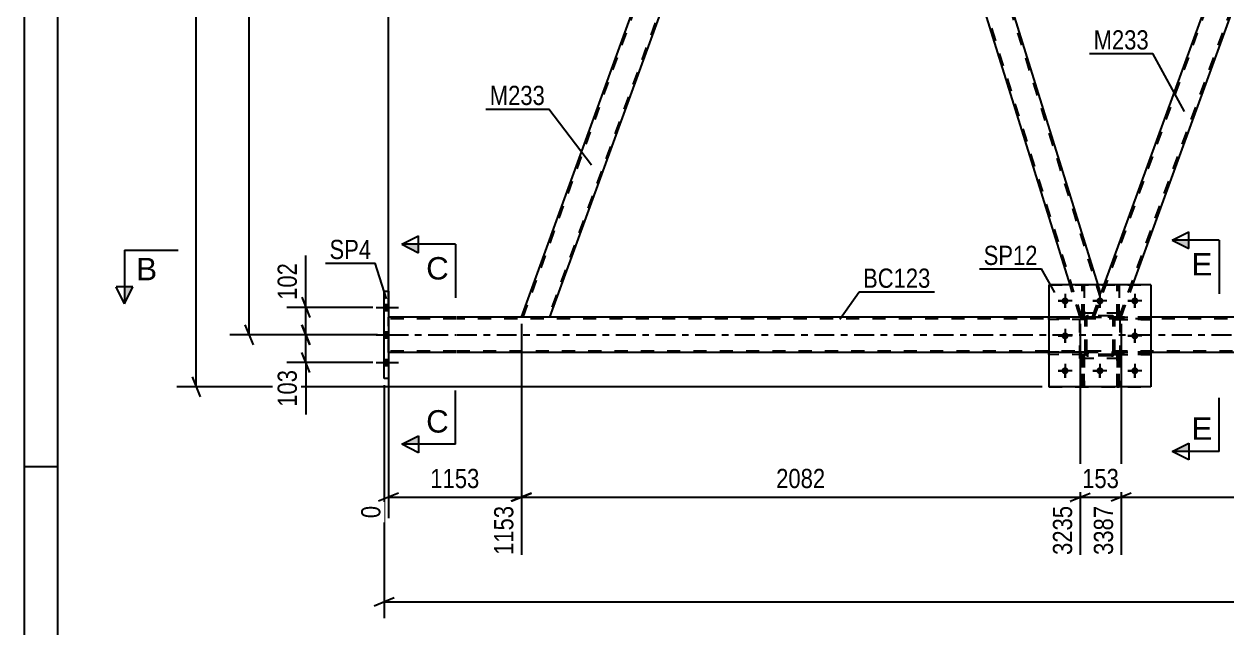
# Model space of a CAD drawing. Header units: millimetres. Extents: x 0 to 841, y 0 to 594.
# Drawn here: x 0 to 179.3, y 274 to 364 of the extents above; entities that cross this region are included whole.
import ezdxf

# ---------------------------------------------------------------- set-up
doc = ezdxf.new("R2010")
doc.units = ezdxf.units.MM
doc.linetypes.add('DXK_LINE_DOT2', pattern=[3.9198, 1.9599, -1.9599])
doc.linetypes.add('DXK_LINE_DOT3', pattern=[5.9187, 2.979, -0.9799, 0.9799, -0.9799])
doc.styles.add('Arial', font='ARIAL.TTF', dxfattribs={"height": 0.2})
doc.styles.add('Arial Narrow', font='ARIALN.TTF', dxfattribs={"height": 0.2})

# ---------------------------------------------------------------- blocks, each defined once
blk = doc.blocks.new('Unknown-247305070-1135 - 20638')
at = {"color": 5, "linetype": 'Continuous'}
for p, q in [((0, 594), (0, 0)), ((5, 589), (5, 5)), ((5, 298), (0, 298))]:
    blk.add_line(p, q, dxfattribs=at)
blk = doc.blocks.new('Part-247305070-2866 - 2862')
at = {"color": 7, "linetype": 'DXK_LINE_DOT2'}
for p, q in [((162.92, 320.28), (162.92, 325.12)), ((162.92, 325.12), (163.24, 325.12)), ((163.24, 325.12), (163.24, 320.28)), ((162.92, 320.88), (163.24, 320.88)), ((163.24, 320.28), (162.92, 320.28))]:
    blk.add_line(p, q, dxfattribs=at)
blk = doc.blocks.new('Part-247305070-2865 - 2862')
at = {"color": 7, "linetype": 'DXK_LINE_DOT2'}
for p, q in [((157.72, 320.28), (157.72, 325.12)), ((157.72, 325.12), (158.04, 325.12)), ((158.04, 325.12), (158.04, 320.28)), ((157.72, 320.88), (158.04, 320.88)), ((157.72, 320.31), (157.72, 320.28)), ((158.04, 320.28), (157.72, 320.28))]:
    blk.add_line(p, q, dxfattribs=at)
blk = doc.blocks.new('Part-247305070-2867 - 2862')
at = {"color": 7, "linetype": 'DXK_LINE_DOT2'}
for p, q in [((157.72, 309.92), (157.72, 314.76)), ((157.72, 314.76), (158.04, 314.76)), ((157.72, 314.16), (158.04, 314.16)), ((158.04, 314.76), (158.04, 309.92)), ((158.04, 309.92), (157.72, 309.92))]:
    blk.add_line(p, q, dxfattribs=at)
blk = doc.blocks.new('Part-247305070-2868 - 2862')
at = {"color": 7, "linetype": 'DXK_LINE_DOT2'}
for p, q in [((162.92, 309.92), (162.92, 314.76)), ((162.92, 314.76), (163.24, 314.76)), ((162.92, 314.16), (163.24, 314.16)), ((163.24, 314.76), (163.24, 309.92)), ((163.24, 309.92), (162.92, 309.92))]:
    blk.add_line(p, q, dxfattribs=at)
blk = doc.blocks.new('Part-247305070-2869 - 2862')
at = {"color": 7, "linetype": 'DXK_LINE_DOT2'}
for p, q in [((158.17, 320.04), (158.2, 320.22)), ((158.2, 320.22), (158.17, 320.04)), ((158.17, 315), (158.17, 320.04)), ((158.41, 320.04), (158.42, 320.13)), ((158.41, 315), (158.41, 320.04)), ((158.42, 320.13), (158.48, 320.21)), ((158.46, 320.48), (158.65, 320.52)), ((158.65, 320.52), (158.46, 320.48)), ((158.48, 320.21), (158.55, 320.26)), ((158.55, 320.26), (158.65, 320.28)), ((162.09, 320.52), (158.65, 320.52)), ((158.65, 320.28), (162.09, 320.28)), ((162.09, 320.52), (162.27, 320.48)), ((162.27, 320.48), (162.09, 320.52)), ((162.09, 320.28), (162.18, 320.26)), ((162.18, 320.26), (162.26, 320.21)), ((162.26, 320.21), (162.31, 320.13)), ((162.31, 320.13), (162.33, 320.04)), ((162.33, 315), (162.33, 320.04)), ((162.53, 320.22), (162.57, 320.04)), ((162.57, 320.04), (162.53, 320.22)), ((162.57, 315), (162.57, 320.04)), ((158.2, 314.82), (158.17, 315)), ((158.17, 315), (158.2, 314.82)), ((158.42, 314.91), (158.41, 315)), ((158.48, 314.83), (158.42, 314.91)), ((158.65, 314.52), (158.46, 314.56)), ((158.46, 314.56), (158.65, 314.52)), ((158.55, 314.78), (158.48, 314.83)), ((158.65, 314.76), (158.55, 314.78)), ((162.09, 314.76), (158.65, 314.76)), ((162.09, 314.52), (158.65, 314.52)), ((162.18, 314.78), (162.09, 314.76)), ((162.27, 314.56), (162.09, 314.52)), ((162.09, 314.52), (162.27, 314.56)), ((162.26, 314.83), (162.18, 314.78)), ((162.31, 314.91), (162.26, 314.83)), ((162.33, 315), (162.31, 314.91)), ((162.57, 315), (162.53, 314.82)), ((162.53, 314.82), (162.57, 315))]:
    blk.add_line(p, q, dxfattribs=at)
at = {"color": 7, "linetype": 'DXK_LINE_DOT3'}
blk.add_line((160.37, 317.52), (160.37, 317.52), dxfattribs=at)
at = {"color": 7, "linetype": 'DXK_LINE_DOT2'}
for centre, start, end in [((158.65, 320.04), 112.5, 157.5), ((158.65, 320.04), 112.5, 157.5), ((162.09, 320.04), 22.5, 67.5), ((162.09, 320.04), 22.5, 67.5), ((158.65, 315), 202.5, 247.5), ((158.65, 315), 202.5, 247.5), ((162.09, 315), 292.5, 337.5), ((162.09, 315), 292.5, 337.5)]:
    blk.add_arc(centre, 0.48, start, end, dxfattribs=at)
blk = doc.blocks.new('Part-247305070-2870 - 2862')
at = {"color": 7, "linetype": 'DXK_LINE_DOT2'}
for p, q in [((163.37, 320.92), (157.37, 320.92)), ((157.37, 314.12), (157.37, 320.92)), ((163.37, 314.12), (163.37, 320.92)), ((163.37, 314.12), (157.37, 314.12))]:
    blk.add_line(p, q, dxfattribs=at)
blk = doc.blocks.new('Part-247305070-2871 - 2862')
at = {"color": 7, "linetype": 'DXK_LINE_DOT2'}
for p, q in [((158.04, 314.76), (157.72, 314.76)), ((157.72, 314.76), (157.72, 309.92)), ((157.72, 314.16), (158.04, 314.16)), ((158.04, 309.92), (158.04, 314.76)), ((157.72, 309.92), (158.04, 309.92))]:
    blk.add_line(p, q, dxfattribs=at)
blk = doc.blocks.new('Part-247305070-2872 - 2862')
at = {"color": 7, "linetype": 'DXK_LINE_DOT2'}
for p, q in [((163.24, 314.76), (162.92, 314.76)), ((162.92, 314.76), (162.92, 309.92)), ((162.92, 314.16), (163.24, 314.16)), ((163.24, 309.92), (163.24, 314.76)), ((162.92, 309.92), (163.24, 309.92))]:
    blk.add_line(p, q, dxfattribs=at)
blk = doc.blocks.new('Part-247305070-2875 - 2862')
at = {"color": 7, "linetype": 'DXK_LINE_DOT2'}
for p, q in [((167.97, 320.28), (162.57, 320.28)), ((162.57, 320.28), (162.57, 319.96)), ((162.57, 319.96), (167.97, 319.96)), ((163.17, 319.96), (163.17, 320.28)), ((167.97, 319.96), (167.97, 320.28))]:
    blk.add_line(p, q, dxfattribs=at)
blk = doc.blocks.new('Part-247305070-2878 - 2862')
at = {"color": 7, "linetype": 'DXK_LINE_DOT2'}
for p, q in [((167.97, 315.08), (162.57, 315.08)), ((162.57, 315.08), (162.57, 314.76)), ((162.57, 314.76), (167.97, 314.76)), ((163.17, 314.76), (163.17, 315.08)), ((167.97, 314.76), (167.97, 315.08))]:
    blk.add_line(p, q, dxfattribs=at)
blk = doc.blocks.new('Part-247305070-2881 - 2862')
at = {"color": 7, "linetype": 'DXK_LINE_DOT2'}
for p, q in [((158.17, 320.28), (152.77, 320.28)), ((152.77, 320.28), (152.77, 319.96)), ((158.17, 319.96), (152.77, 319.96)), ((157.57, 319.96), (157.57, 320.28)), ((158.17, 319.96), (158.17, 320.28))]:
    blk.add_line(p, q, dxfattribs=at)
blk = doc.blocks.new('Part-247305070-2884 - 2862')
at = {"color": 7, "linetype": 'DXK_LINE_DOT2'}
for p, q in [((158.17, 315.08), (152.77, 315.08)), ((152.77, 315.08), (152.77, 314.76)), ((158.17, 314.76), (152.77, 314.76)), ((157.57, 314.76), (157.57, 315.08)), ((158.17, 314.76), (158.17, 315.08))]:
    blk.add_line(p, q, dxfattribs=at)
blk = doc.blocks.new('Part-247305070-2885 - 2862')
at = {"color": 7, "linetype": 'DXK_LINE_DOT2'}
for p, q in [((162.57, 319.96), (162.57, 320.28)), ((162.57, 320.28), (167.97, 320.28)), ((167.97, 319.96), (162.57, 319.96)), ((163.17, 319.96), (163.17, 320.28)), ((167.97, 320.28), (167.97, 319.96))]:
    blk.add_line(p, q, dxfattribs=at)
blk = doc.blocks.new('Part-247305070-2886 - 2862')
at = {"color": 7, "linetype": 'DXK_LINE_DOT2'}
for p, q in [((162.57, 314.76), (162.57, 315.08)), ((162.57, 315.08), (167.97, 315.08)), ((167.97, 314.76), (162.57, 314.76)), ((163.17, 314.76), (163.17, 315.08)), ((167.97, 315.08), (167.97, 314.76))]:
    blk.add_line(p, q, dxfattribs=at)
blk = doc.blocks.new('Part-247305070-2887 - 2862')
at = {"color": 7, "linetype": 'DXK_LINE_DOT2'}
for p, q in [((158.17, 320.28), (152.77, 320.28)), ((152.77, 319.96), (152.77, 320.28)), ((158.17, 319.96), (152.77, 319.96)), ((157.57, 319.96), (157.57, 320.28)), ((158.17, 320.28), (158.17, 319.96))]:
    blk.add_line(p, q, dxfattribs=at)
blk = doc.blocks.new('Part-247305070-2888 - 2862')
at = {"color": 7, "linetype": 'DXK_LINE_DOT2'}
for p, q in [((158.17, 315.08), (152.77, 315.08)), ((152.77, 314.76), (152.77, 315.08)), ((158.17, 314.76), (152.77, 314.76)), ((157.57, 314.76), (157.57, 315.08)), ((158.17, 315.08), (158.17, 314.76))]:
    blk.add_line(p, q, dxfattribs=at)
blk = doc.blocks.new('Part-247305070-2889 - 2862')
at = {"color": 2, "linetype": 'Continuous'}
for p, q in [((157.72, 325.12), (157.72, 325.12)), ((158.04, 325.12), (157.72, 325.12)), ((158.04, 325.12), (158.04, 325.12))]:
    blk.add_line(p, q, dxfattribs=at)
at = {"color": 7, "linetype": 'DXK_LINE_DOT2'}
for p, q in [((157.72, 320.28), (157.72, 325.12)), ((158.04, 320.28), (158.04, 325.12)), ((157.72, 320.88), (158.04, 320.88)), ((158.04, 320.28), (157.72, 320.28))]:
    blk.add_line(p, q, dxfattribs=at)
blk = doc.blocks.new('Part-247305070-2890 - 2862')
at = {"color": 2, "linetype": 'Continuous'}
for p, q in [((162.92, 325.12), (162.92, 325.12)), ((163.24, 325.12), (162.92, 325.12)), ((163.24, 325.12), (163.24, 325.12))]:
    blk.add_line(p, q, dxfattribs=at)
at = {"color": 7, "linetype": 'DXK_LINE_DOT2'}
for p, q in [((162.92, 320.28), (162.92, 325.12)), ((163.24, 320.28), (163.24, 325.12)), ((162.92, 320.88), (163.24, 320.88)), ((163.24, 320.28), (162.92, 320.28))]:
    blk.add_line(p, q, dxfattribs=at)
blk = doc.blocks.new('Part-247305070-2895 - 2862')
at = {"color": 7, "linetype": 'DXK_LINE_DOT2'}
for p, q in [((152.77, 325.12), (167.97, 325.12)), ((152.77, 325.12), (152.77, 309.92)), ((167.97, 325.12), (167.97, 309.92)), ((152.77, 309.92), (167.97, 309.92))]:
    blk.add_line(p, q, dxfattribs=at)
blk = doc.blocks.new('Part-247305070-2910 - 2862')
at = {"color": 2, "linetype": 'Continuous'}
for p, q in [((167.97, 325.12), (152.77, 325.12)), ((152.77, 325.12), (152.77, 309.92)), ((167.97, 325.12), (167.97, 309.92)), ((167.97, 309.92), (152.77, 309.92))]:
    blk.add_line(p, q, dxfattribs=at)
blk = doc.blocks.new('Bolt-247305070-2986 - 2862')
at = {"linetype": 'Continuous'}
for points in [[(155.69, 322.72, -1), (154.65, 322.72, -1)], [(160.89, 322.72, -1), (159.85, 322.72, -1)], [(166.09, 322.72, -1), (165.05, 322.72, -1)], [(155.69, 317.52, -1), (154.65, 317.52, -1)], [(166.09, 317.52, -1), (165.05, 317.52, -1)], [(155.69, 312.32, -1), (154.65, 312.32, -1)], [(160.89, 312.32, -1), (159.85, 312.32, -1)], [(166.09, 312.32, -1), (165.05, 312.32, -1)]]:
    blk.add_hatch(color=1, dxfattribs=at).paths.add_polyline_path(points)
at = {"color": 1, "linetype": 'Continuous'}
for p, q in [((155.17, 323.76), (155.17, 321.68)), ((160.37, 323.76), (160.37, 321.68)), ((165.57, 323.76), (165.57, 321.68)), ((156.21, 322.72), (154.13, 322.72)), ((161.41, 322.72), (159.33, 322.72)), ((166.61, 322.72), (164.53, 322.72)), ((156.21, 317.52), (154.13, 317.52)), ((155.17, 318.56), (155.17, 316.48)), ((166.61, 317.52), (164.53, 317.52)), ((165.57, 318.56), (165.57, 316.48)), ((156.21, 312.32), (154.13, 312.32)), ((155.17, 313.36), (155.17, 311.28)), ((161.41, 312.32), (159.33, 312.32)), ((160.37, 313.36), (160.37, 311.28)), ((166.61, 312.32), (164.53, 312.32)), ((165.57, 313.36), (165.57, 311.28))]:
    blk.add_line(p, q, dxfattribs=at)
blk = doc.blocks.new('Bolt-247305070-2981 - 2862')
at = {"linetype": 'Continuous'}
for points in [[(54.31, 321.32), (54.31, 322.2), (53.67, 322.2), (53.67, 321.32)], [(54.31, 321.32), (54.31, 322.2), (53.67, 322.2), (53.67, 321.32)], [(54.31, 321.32), (54.31, 322.2), (53.67, 322.2), (53.67, 321.32)], [(54.31, 317.22), (54.31, 318.1), (53.67, 318.1), (53.67, 317.22)], [(54.31, 317.22), (54.31, 318.1), (53.67, 318.1), (53.67, 317.22)], [(54.31, 313.12), (54.31, 314), (53.67, 314), (53.67, 313.12)], [(54.31, 313.12), (54.31, 314), (53.67, 314), (53.67, 313.12)], [(54.31, 313.12), (54.31, 314), (53.67, 314), (53.67, 313.12)]]:
    blk.add_hatch(color=1, dxfattribs=at).paths.add_polyline_path(points)
at = {"color": 1, "linetype": 'Continuous'}
for p, q in [((52.51, 321.76), (55.83, 321.76)), ((52.51, 321.76), (55.83, 321.76)), ((52.51, 321.76), (55.83, 321.76)), ((53.67, 322.2), (54.31, 322.2)), ((53.67, 322.2), (54.31, 322.2)), ((53.67, 322.2), (54.31, 322.2)), ((53.67, 321.32), (54.31, 321.32)), ((53.67, 321.32), (54.31, 321.32)), ((53.67, 321.32), (54.31, 321.32)), ((52.51, 317.66), (55.83, 317.66)), ((52.51, 317.66), (55.83, 317.66)), ((53.67, 318.1), (54.31, 318.1)), ((53.67, 318.1), (54.31, 318.1)), ((53.67, 317.22), (54.31, 317.22)), ((53.67, 317.22), (54.31, 317.22)), ((53.67, 314), (54.31, 314)), ((53.67, 314), (54.31, 314)), ((53.67, 314), (54.31, 314)), ((52.51, 313.56), (55.83, 313.56)), ((52.51, 313.56), (55.83, 313.56)), ((52.51, 313.56), (55.83, 313.56)), ((53.67, 313.12), (54.31, 313.12)), ((53.67, 313.12), (54.31, 313.12)), ((53.67, 313.12), (54.31, 313.12))]:
    blk.add_line(p, q, dxfattribs=at)
blk = doc.blocks.new('Bolt-247305070-2987 - 2862')
at = {"color": 1, "linetype": 'Continuous'}
for p, q in [((155.17, 323.76), (155.17, 323.07)), ((160.37, 323.76), (160.37, 323.07)), ((165.57, 323.76), (165.57, 323.07)), ((154.13, 322.72), (154.82, 322.72)), ((155.17, 321.68), (155.17, 322.37)), ((156.21, 322.72), (155.51, 322.72)), ((159.33, 322.72), (160.02, 322.72)), ((160.37, 321.68), (160.37, 322.37)), ((161.41, 322.72), (160.71, 322.72)), ((164.53, 322.72), (165.22, 322.72)), ((165.57, 321.68), (165.57, 322.37)), ((166.61, 322.72), (165.91, 322.72)), ((154.13, 317.52), (154.82, 317.52)), ((155.17, 318.56), (155.17, 317.87)), ((156.21, 317.52), (155.51, 317.52)), ((164.53, 317.52), (165.22, 317.52)), ((165.57, 318.56), (165.57, 317.87)), ((166.61, 317.52), (165.91, 317.52)), ((155.17, 316.48), (155.17, 317.17)), ((165.57, 316.48), (165.57, 317.17)), ((154.13, 312.32), (154.82, 312.32)), ((155.17, 313.36), (155.17, 312.67)), ((156.21, 312.32), (155.51, 312.32)), ((159.33, 312.32), (160.02, 312.32)), ((160.37, 313.36), (160.37, 312.67)), ((161.41, 312.32), (160.71, 312.32)), ((164.53, 312.32), (165.22, 312.32)), ((165.57, 313.36), (165.57, 312.67)), ((166.61, 312.32), (165.91, 312.32)), ((155.17, 311.28), (155.17, 311.97)), ((160.37, 311.28), (160.37, 311.97)), ((165.57, 311.28), (165.57, 311.97))]:
    blk.add_line(p, q, dxfattribs=at)
blk = doc.blocks.new('Part-247305070-3101 - 2862')
at = {"color": 7, "linetype": 'DXK_LINE_DOT2'}
for p, q in [((163.37, 320.92), (157.37, 320.92)), ((157.37, 314.12), (157.37, 320.92)), ((163.37, 314.12), (163.37, 320.92)), ((163.37, 314.12), (157.37, 314.12))]:
    blk.add_line(p, q, dxfattribs=at)
blk = doc.blocks.new('Part-247305070-3043 - 2862')
at = {"color": 2, "linetype": 'Continuous'}
for p, q in [((64.43, 320.3), (54.31, 320.3)), ((152.77, 320.3), (64.53, 320.3)), ((323.03, 320.3), (167.97, 320.3)), ((64.43, 315.02), (54.31, 315.02)), ((152.77, 315.02), (64.53, 315.02)), ((323.03, 315.02), (167.97, 315.02))]:
    blk.add_line(p, q, dxfattribs=at)
at = {"color": 7, "linetype": 'DXK_LINE_DOT2'}
for p, q in [((54.31, 315.02), (54.31, 320.3)), ((64.43, 320.06), (54.31, 320.06)), ((728.15, 320.06), (64.53, 320.06)), ((167.97, 320.3), (152.77, 320.3)), ((64.43, 315.26), (54.31, 315.26)), ((728.91, 315.26), (64.53, 315.26)), ((167.97, 315.02), (152.77, 315.02))]:
    blk.add_line(p, q, dxfattribs=at)
at = {"color": 7, "linetype": 'DXK_LINE_DOT3'}
for p, q in [((54.31, 317.66), (64.43, 317.66)), ((64.53, 317.66), (728.53, 317.66))]:
    blk.add_line(p, q, dxfattribs=at)
blk = doc.blocks.new('Part-247305070-3062 - 2862')
at = {"color": 2, "linetype": 'Continuous'}
for p, q in [((53.67, 324.16), (54.31, 324.16)), ((53.67, 311.16), (53.67, 324.16)), ((54.31, 324.16), (54.31, 311.16)), ((54.31, 311.16), (53.67, 311.16))]:
    blk.add_line(p, q, dxfattribs=at)
blk = doc.blocks.new('Part-247305070-3102 - 2862')
at = {"color": 7, "linetype": 'DXK_LINE_DOT2'}
for p, q in [((158.17, 320.04), (158.2, 320.22)), ((158.2, 320.22), (158.17, 320.04)), ((158.17, 315), (158.17, 320.04)), ((158.41, 320.04), (158.42, 320.13)), ((158.41, 315), (158.41, 320.04)), ((158.42, 320.13), (158.48, 320.21)), ((158.46, 320.48), (158.65, 320.52)), ((158.65, 320.52), (158.46, 320.48)), ((158.48, 320.21), (158.55, 320.26)), ((158.55, 320.26), (158.65, 320.28)), ((162.09, 320.52), (158.65, 320.52)), ((158.65, 320.28), (162.09, 320.28)), ((162.09, 320.52), (162.27, 320.48)), ((162.27, 320.48), (162.09, 320.52)), ((162.09, 320.28), (162.18, 320.26)), ((162.18, 320.26), (162.26, 320.21)), ((162.26, 320.21), (162.31, 320.13)), ((162.31, 320.13), (162.33, 320.04)), ((162.33, 315), (162.33, 320.04)), ((162.53, 320.22), (162.57, 320.04)), ((162.57, 320.04), (162.53, 320.22)), ((162.57, 315), (162.57, 320.04)), ((158.2, 314.82), (158.17, 315)), ((158.17, 315), (158.2, 314.82)), ((158.42, 314.91), (158.41, 315)), ((158.48, 314.83), (158.42, 314.91)), ((158.65, 314.52), (158.46, 314.56)), ((158.46, 314.56), (158.65, 314.52)), ((158.55, 314.78), (158.48, 314.83)), ((158.65, 314.76), (158.55, 314.78)), ((162.09, 314.76), (158.65, 314.76)), ((162.09, 314.52), (158.65, 314.52)), ((162.18, 314.78), (162.09, 314.76)), ((162.27, 314.56), (162.09, 314.52)), ((162.09, 314.52), (162.27, 314.56)), ((162.26, 314.83), (162.18, 314.78)), ((162.31, 314.91), (162.26, 314.83)), ((162.33, 315), (162.31, 314.91)), ((162.57, 315), (162.53, 314.82)), ((162.53, 314.82), (162.57, 315))]:
    blk.add_line(p, q, dxfattribs=at)
at = {"color": 7, "linetype": 'DXK_LINE_DOT3'}
blk.add_line((160.37, 317.52), (160.37, 317.52), dxfattribs=at)
at = {"color": 7, "linetype": 'DXK_LINE_DOT2'}
for centre, start, end in [((158.65, 320.04), 112.5, 157.5), ((158.65, 320.04), 112.5, 157.5), ((162.09, 320.04), 22.5, 67.5), ((162.09, 320.04), 22.5, 67.5), ((158.65, 315), 202.5, 247.5), ((158.65, 315), 202.5, 247.5), ((162.09, 315), 292.5, 337.5), ((162.09, 315), 292.5, 337.5)]:
    blk.add_arc(centre, 0.48, start, end, dxfattribs=at)
blk = doc.blocks.new('Part-247305070-3107 - 2862')
at = {"color": 2, "linetype": 'Continuous'}
for p, q in [((122.36, 441.12), (120.96, 437.26)), ((160.1, 325.12), (123.95, 441.12)), ((155.91, 325.12), (120.96, 437.26))]:
    blk.add_line(p, q, dxfattribs=at)
at = {"color": 7, "linetype": 'DXK_LINE_DOT2'}
for p, q in [((122.5, 441.52), (122.36, 441.12)), ((123.82, 441.52), (122.5, 441.52)), ((160.39, 323.39), (123.57, 441.52)), ((123.95, 441.12), (123.82, 441.52)), ((157.67, 320.3), (121.09, 437.64)), ((157.42, 320.3), (155.91, 325.12)), ((160.52, 323.77), (160.1, 325.12)), ((159.26, 320.3), (160.52, 323.77)), ((157.42, 320.3), (159.26, 320.3))]:
    blk.add_line(p, q, dxfattribs=at)
blk = doc.blocks.new('Part-247305070-3112 - 2862')
at = {"color": 2, "linetype": 'Continuous'}
for p, q in [((74.13, 320.3), (118.1, 441.12)), ((78.38, 320.3), (120.96, 437.26))]:
    blk.add_line(p, q, dxfattribs=at)
at = {"color": 7, "linetype": 'DXK_LINE_DOT2'}
for p, q in [((74.38, 320.3), (118.5, 441.52)), ((122.25, 441.52), (78.13, 320.3)), ((118.25, 441.52), (118.1, 441.12)), ((122.5, 441.52), (118.25, 441.52)), ((120.96, 437.26), (122.5, 441.52)), ((78.38, 320.3), (74.13, 320.3))]:
    blk.add_line(p, q, dxfattribs=at)
blk = doc.blocks.new('Part-247305070-3117 - 2862')
at = {"color": 7, "linetype": 'DXK_LINE_DOT2'}
for p, q in [((159.52, 320.3), (203.64, 441.52)), ((163.26, 320.3), (207.38, 441.52)), ((203.24, 441.12), (203.38, 441.52)), ((207.64, 441.52), (203.38, 441.52)), ((206.09, 437.26), (207.64, 441.52)), ((159.26, 320.3), (161.02, 325.12)), ((163.52, 320.3), (165.27, 325.12)), ((163.52, 320.3), (159.26, 320.3))]:
    blk.add_line(p, q, dxfattribs=at)
at = {"color": 2, "linetype": 'Continuous'}
for p, q in [((161.02, 325.12), (203.24, 441.12)), ((165.27, 325.12), (206.09, 437.26))]:
    blk.add_line(p, q, dxfattribs=at)
blk = doc.blocks.new('StraightDimension-247305070-40129 - 2862')
at = {"color": 7, "linetype": 'Continuous'}
for p, q in [((74.13, 319.3), (74.13, 284.88)), ((157.42, 319.3), (157.42, 284.88)), ((75.63, 294.09), (72.63, 292.89)), ((155.92, 292.89), (158.92, 294.09)), ((74.13, 293.49), (157.42, 293.49))]:
    blk.add_line(p, q, dxfattribs=at)
at = {"color": 0}
blk.add_wipeout([(120.03, 294.24), (120.03, 298.44), (111.51, 298.44), (111.51, 294.24)], dxfattribs=at)
at = {"color": 0, "linetype": 'Continuous'}
blk.add_wipeout([(156.82, 292.79), (152.62, 292.79), (152.62, 284.28), (156.82, 284.28)], dxfattribs=at)
at = {"color": 3, "style": 'Arial Narrow'}
blk.add_text('2082', height=2.863, dxfattribs=at).set_placement((112.11, 294.84))
at = {"color": 3, "linetype": 'Continuous', "style": 'Arial Narrow'}
blk.add_text('3235', height=2.863, rotation=90.0002, dxfattribs=at).set_placement((156.22, 284.88))
blk = doc.blocks.new('StraightDimension-247305070-20176 - 2862')
at = {"color": 7, "linetype": 'Continuous'}
for p, q in [((86.78, 440.52), (86.78, 379.18)), ((54.31, 321.3), (54.31, 384.43)), ((55.81, 382.18), (52.81, 380.98)), ((85.28, 380.98), (88.28, 382.18)), ((54.31, 381.58), (86.78, 381.58))]:
    blk.add_line(p, q, dxfattribs=at)
at = {"color": 0}
blk.add_wipeout([(74.8, 382.33), (74.8, 386.53), (66.29, 386.53), (66.29, 382.33)], dxfattribs=at)
at = {"color": 3, "style": 'Arial Narrow'}
blk.add_text('1469', height=2.863, dxfattribs=at).set_placement((66.89, 382.93))
blk = doc.blocks.new('StraightDimension-247305070-3202 - 2862')
at = {"color": 7, "linetype": 'Continuous'}
for p, q in [((53.67, 310.16), (53.67, 275.47)), ((55.17, 278.47), (52.17, 277.27)), ((53.67, 277.87), (779.92, 277.87))]:
    blk.add_line(p, q, dxfattribs=at)
blk = doc.blocks.new('StraightDimension-247305070-4189 - 2862')
at = {"color": 7, "linetype": 'Continuous'}
for p, q in [((34.13, 442.02), (32.93, 445.02)), ((85.14, 443.52), (30.68, 443.52)), ((33.53, 317.66), (33.53, 443.52)), ((52.67, 317.66), (30.68, 317.66)), ((32.93, 319.16), (34.13, 316.16))]:
    blk.add_line(p, q, dxfattribs=at)
at = {"color": 0}
blk.add_wipeout([(32.78, 384.84), (28.58, 384.84), (28.58, 376.33), (32.78, 376.33)], dxfattribs=at)
at = {"color": 3, "style": 'Arial Narrow'}
blk.add_text('3147', height=2.863, rotation=90.0002, dxfattribs=at).set_placement((32.18, 376.93))
blk = doc.blocks.new('StraightDimension-247305070-4194 - 2862')
at = {"color": 7, "linetype": 'Continuous'}
for p, q in [((26.24, 448.52), (25.04, 451.52)), ((85.14, 450.02), (22.79, 450.02)), ((25.64, 309.92), (25.64, 450.02)), ((25.04, 311.42), (26.24, 308.42)), ((151.77, 309.92), (22.79, 309.92))]:
    blk.add_line(p, q, dxfattribs=at)
at = {"color": 0}
blk.add_wipeout([(24.89, 384.22), (20.69, 384.22), (20.69, 375.71), (24.89, 375.71)], dxfattribs=at)
at = {"color": 3, "style": 'Arial Narrow'}
blk.add_text('3502', height=2.863, rotation=90.0002, dxfattribs=at).set_placement((24.29, 376.31))
blk = doc.blocks.new('StraightDimension-247305070-40473 - 2862')
at = {"color": 7, "linetype": 'Continuous'}
for p, q in [((52.01, 317.66), (39.16, 317.66)), ((41.41, 319.16), (42.61, 316.16)), ((42.01, 313.56), (42.01, 317.66)), ((42.61, 312.06), (41.41, 315.06)), ((52.01, 313.56), (39.16, 313.56))]:
    blk.add_line(p, q, dxfattribs=at)
at = {"color": 0}
blk.add_wipeout([(41.26, 313.03), (37.06, 313.03), (37.06, 306.35), (41.26, 306.35)], dxfattribs=at)
at = {"color": 7, "linetype": 'Continuous'}
blk.add_line((42.01, 313.56), (42.01, 305.82), dxfattribs=at)
blk.add_line((42.01, 313.56), (42.01, 305.82), dxfattribs=at)
at = {"color": 3, "style": 'Arial Narrow'}
blk.add_text('103', height=2.863, rotation=90.0002, dxfattribs=at).set_placement((40.66, 306.95))
blk = doc.blocks.new('StraightDimension-247305070-40127 - 2862')
at = {"color": 7, "linetype": 'Continuous'}
for p, q in [((163.52, 319.3), (163.52, 284.88)), ((242.55, 319.3), (242.55, 284.88)), ((165.02, 294.09), (162.02, 292.89)), ((241.05, 292.89), (244.05, 294.09)), ((163.52, 293.49), (242.55, 293.49))]:
    blk.add_line(p, q, dxfattribs=at)
at = {"color": 0}
blk.add_wipeout([(207.29, 294.24), (207.29, 298.44), (198.78, 298.44), (198.78, 294.24)], dxfattribs=at)
at = {"color": 0, "linetype": 'Continuous'}
blk.add_wipeout([(241.95, 292.79), (237.75, 292.79), (237.75, 284.28), (241.95, 284.28)], dxfattribs=at)
at = {"color": 3, "style": 'Arial Narrow'}
blk.add_text('1976', height=2.863, dxfattribs=at).set_placement((199.38, 294.84))
at = {"color": 3, "linetype": 'Continuous', "style": 'Arial Narrow'}
blk.add_text('5363', height=2.863, rotation=90.0002, dxfattribs=at).set_placement((241.35, 284.88))
blk = doc.blocks.new('StraightDimension-247305070-40128 - 2862')
at = {"color": 7, "linetype": 'Continuous'}
for p, q in [((157.42, 319.3), (157.42, 284.88)), ((163.52, 319.3), (163.52, 284.88)), ((155.92, 292.89), (158.92, 294.09)), ((165.02, 294.09), (162.02, 292.89)), ((157.42, 293.49), (163.52, 293.49))]:
    blk.add_line(p, q, dxfattribs=at)
at = {"color": 0}
blk.add_wipeout([(163.81, 294.24), (163.81, 298.44), (157.12, 298.44), (157.12, 294.24)], dxfattribs=at)
at = {"color": 0, "linetype": 'Continuous'}
blk.add_wipeout([(162.92, 292.79), (158.72, 292.79), (158.72, 284.28), (162.92, 284.28)], dxfattribs=at)
at = {"color": 3, "style": 'Arial Narrow'}
blk.add_text('153', height=2.863, dxfattribs=at).set_placement((157.72, 294.84))
at = {"color": 3, "linetype": 'Continuous', "style": 'Arial Narrow'}
blk.add_text('3387', height=2.863, rotation=90.0002, dxfattribs=at).set_placement((162.32, 284.88))
blk = doc.blocks.new('StraightDimension-247305070-40130 - 2862')
at = {"color": 7, "linetype": 'Continuous'}
for p, q in [((74.13, 319.3), (74.13, 284.88)), ((54.31, 314.02), (54.31, 290.36)), ((55.81, 294.09), (52.81, 292.89)), ((72.63, 292.89), (75.63, 294.09)), ((54.31, 293.49), (74.13, 293.49))]:
    blk.add_line(p, q, dxfattribs=at)
at = {"color": 0}
blk.add_wipeout([(68.47, 294.24), (68.47, 298.44), (59.96, 298.44), (59.96, 294.24)], dxfattribs=at)
at = {"color": 0, "linetype": 'Continuous'}
for points in [[(53.71, 292.79), (49.51, 292.79), (49.51, 289.76), (53.71, 289.76)], [(73.53, 292.79), (69.33, 292.79), (69.33, 284.28), (73.53, 284.28)]]:
    blk.add_wipeout(points, dxfattribs=at)
at = {"color": 3, "style": 'Arial Narrow'}
blk.add_text('1153', height=2.863, dxfattribs=at).set_placement((60.56, 294.84))
at = {"color": 3, "linetype": 'Continuous', "style": 'Arial Narrow'}
for s, height, p in [('0', 2.86, (53.11, 290.36)), ('1153', 2.863, (72.93, 284.88))]:
    blk.add_text(s, height=height, rotation=90.0002, dxfattribs=at).set_placement(p)
blk = doc.blocks.new('StraightDimension-247305070-40472 - 2862')
at = {"color": 7, "linetype": 'Continuous'}
for p, q in [((41.41, 323.26), (42.61, 320.26)), ((52.01, 321.76), (39.16, 321.76)), ((42.01, 317.66), (42.01, 321.76)), ((52.01, 317.66), (39.16, 317.66)), ((42.61, 316.16), (41.41, 319.16))]:
    blk.add_line(p, q, dxfattribs=at)
at = {"color": 0}
blk.add_wipeout([(41.26, 328.96), (37.06, 328.96), (37.06, 322.28), (41.26, 322.28)], dxfattribs=at)
at = {"color": 7, "linetype": 'Continuous'}
blk.add_line((42.01, 321.76), (42.01, 329.49), dxfattribs=at)
blk.add_line((42.01, 321.76), (42.01, 329.49), dxfattribs=at)
at = {"color": 3, "style": 'Arial Narrow'}
blk.add_text('102', height=2.863, rotation=90.0002, dxfattribs=at).set_placement((40.66, 322.88))
blk = doc.blocks.new('SectionMark-247305070-4334 - 2862')
at = {"linetype": 'Continuous'}
blk.add_hatch(color=6, dxfattribs=at).paths.add_polyline_path([(14.97, 324.8), (16.22, 324.8), (14.97, 322.3)])
at = {"color": 6, "linetype": 'Continuous'}
for p, q in [((14.97, 330.3), (22.97, 330.3)), ((14.97, 330.3), (14.97, 322.3)), ((14.97, 322.3), (13.72, 324.8)), ((16.22, 324.8), (13.72, 324.8)), ((14.97, 322.3), (16.22, 324.8))]:
    blk.add_line(p, q, dxfattribs=at)
at = {"color": 0, "linetype": 'Continuous'}
blk.add_wipeout([(19.83, 325.8), (19.83, 329.3), (16.72, 329.3), (16.72, 325.8)], dxfattribs=at)
at = {"color": 3, "linetype": 'Continuous', "style": 'Arial'}
blk.add_text('B', height=3.34, dxfattribs=at).set_placement((16.72, 325.8))
blk = doc.blocks.new('Mark-247305070-2906 - 2862')
at = {"color": 0}
blk.add_wipeout([(151.08, 328.08), (151.08, 331.08), (143.04, 331.08), (143.04, 328.08)], dxfattribs=at)
blk.add_wipeout([(151.08, 328.08), (151.08, 331.08), (143.04, 331.08), (143.04, 328.08)], dxfattribs=at)
at = {"color": 30, "linetype": 'Continuous'}
for p in [(142.44, 327.48), (153.65, 324)]:
    blk.add_line(p, (151.68, 327.48), dxfattribs=at)
at = {"color": 3, "style": 'Arial Narrow'}
blk.add_text('SP12', height=2.863, dxfattribs=at).set_placement((143.04, 328.08))
blk = doc.blocks.new('Mark-247305070-3113 - 2862')
at = {"color": 0}
blk.add_wipeout([(167.66, 360.18), (167.66, 363.18), (159.43, 363.18), (159.43, 360.18)], dxfattribs=at)
blk.add_wipeout([(167.66, 360.18), (167.66, 363.18), (159.43, 363.18), (159.43, 360.18)], dxfattribs=at)
at = {"color": 30, "linetype": 'Continuous'}
for p in [(158.83, 359.58), (172.99, 350.92)]:
    blk.add_line(p, (168.26, 359.58), dxfattribs=at)
at = {"color": 3, "style": 'Arial Narrow'}
blk.add_text('M233', height=2.863, dxfattribs=at).set_placement((159.43, 360.18))
blk = doc.blocks.new('SectionMark-247305070-4298 - 2862')
at = {"color": 6, "linetype": 'Continuous'}
for p, q in [((171.14, 331.76), (173.64, 333.01)), ((178.14, 331.76), (171.14, 331.76)), ((178.14, 331.76), (178.14, 323.76)), ((178.14, 300.28), (178.14, 308.28)), ((178.14, 300.28), (171.14, 300.28)), ((173.64, 299.03), (171.14, 300.28))]:
    blk.add_line(p, q, dxfattribs=at)
at = {"color": 0, "linetype": 'Continuous'}
for points in [[(177.14, 326.51), (177.14, 330.01), (174.03, 330.01), (174.03, 326.51)], [(177.14, 302.03), (177.14, 305.53), (174.03, 305.53), (174.03, 302.03)]]:
    blk.add_wipeout(points, dxfattribs=at)
at = {"linetype": 'Continuous'}
for points in [[(173.64, 331.76), (173.64, 330.51), (171.14, 331.76)], [(173.64, 301.53), (173.64, 300.28), (171.14, 300.28)]]:
    blk.add_hatch(color=6, dxfattribs=at).paths.add_polyline_path(points)
at = {"color": 6, "linetype": 'Continuous'}
for p, q in [((171.14, 331.76), (173.64, 330.51)), ((173.64, 330.51), (173.64, 333.01)), ((171.14, 300.28), (173.64, 301.53)), ((173.64, 301.53), (173.64, 299.03))]:
    blk.add_line(p, q, dxfattribs=at)
at = {"color": 3, "linetype": 'Continuous', "style": 'Arial'}
for p in [(174.03, 326.51), (174.03, 302.03)]:
    blk.add_text('E', height=3.34, dxfattribs=at).set_placement(p)
blk = doc.blocks.new('Mark-247305070-3039 - 2862')
at = {"color": 0}
blk.add_wipeout([(135.1, 324.68), (135.1, 327.68), (125.06, 327.68), (125.06, 324.68)], dxfattribs=at)
blk.add_wipeout([(135.1, 324.68), (135.1, 327.68), (125.06, 327.68), (125.06, 324.68)], dxfattribs=at)
at = {"color": 30, "linetype": 'Continuous'}
for p, q in [((121.62, 320.01), (124.46, 324.08)), ((124.46, 324.08), (135.7, 324.08))]:
    blk.add_line(p, q, dxfattribs=at)
at = {"color": 3, "style": 'Arial Narrow'}
blk.add_text('BC123', height=2.863, dxfattribs=at).set_placement((125.06, 324.68))
blk = doc.blocks.new('Mark-247305070-3058 - 2862')
at = {"color": 0}
blk.add_wipeout([(51.74, 328.96), (51.74, 331.96), (45.53, 331.96), (45.53, 328.96)], dxfattribs=at)
blk.add_wipeout([(51.74, 328.96), (51.74, 331.96), (45.53, 331.96), (45.53, 328.96)], dxfattribs=at)
at = {"color": 30, "linetype": 'Continuous'}
for p in [(44.93, 328.36), (54.02, 323.02)]:
    blk.add_line(p, (52.34, 328.36), dxfattribs=at)
at = {"color": 3, "style": 'Arial Narrow'}
blk.add_text('SP4', height=2.863, dxfattribs=at).set_placement((45.53, 328.96))
blk = doc.blocks.new('Mark-247305070-3108 - 2862')
at = {"color": 0}
blk.add_wipeout([(77.64, 351.91), (77.64, 354.91), (69.42, 354.91), (69.42, 351.91)], dxfattribs=at)
blk.add_wipeout([(77.64, 351.91), (77.64, 354.91), (69.42, 354.91), (69.42, 351.91)], dxfattribs=at)
at = {"color": 30, "linetype": 'Continuous'}
for p in [(68.82, 351.31), (84.6, 342.96)]:
    blk.add_line(p, (78.24, 351.31), dxfattribs=at)
at = {"color": 3, "style": 'Arial Narrow'}
blk.add_text('M233', height=2.863, dxfattribs=at).set_placement((69.42, 351.91))
blk = doc.blocks.new('SectionMark-247305070-4332 - 2862')
at = {"linetype": 'Continuous'}
for points in [[(58.81, 331.16), (58.81, 329.91), (56.31, 331.16)], [(58.81, 302.61), (58.81, 301.36), (56.31, 301.36)]]:
    blk.add_hatch(color=6, dxfattribs=at).paths.add_polyline_path(points)
at = {"color": 6, "linetype": 'Continuous'}
for p, q in [((56.31, 331.16), (58.81, 332.41)), ((58.81, 329.91), (58.81, 332.41)), ((64.31, 331.16), (56.31, 331.16)), ((56.31, 331.16), (58.81, 329.91)), ((64.31, 331.16), (64.31, 323.16)), ((64.31, 301.36), (64.31, 309.36)), ((56.31, 301.36), (58.81, 302.61)), ((64.31, 301.36), (56.31, 301.36)), ((58.81, 300.11), (56.31, 301.36)), ((58.81, 302.61), (58.81, 300.11))]:
    blk.add_line(p, q, dxfattribs=at)
at = {"color": 0, "linetype": 'Continuous'}
for points in [[(63.31, 325.91), (63.31, 329.41), (59.94, 329.41), (59.94, 325.91)], [(63.31, 303.11), (63.31, 306.61), (59.94, 306.61), (59.94, 303.11)]]:
    blk.add_wipeout(points, dxfattribs=at)
at = {"color": 3, "linetype": 'Continuous', "style": 'Arial'}
for p in [(59.94, 325.91), (59.94, 303.11)]:
    blk.add_text('C', height=3.34, dxfattribs=at).set_placement(p)

msp = doc.modelspace()

# ---------------------------------------------------------------- block references
for name in ['Unknown-247305070-1135 - 20638', 'Part-247305070-3112 - 2862', 'Part-247305070-3107 - 2862', 'Part-247305070-3117 - 2862', 'Part-247305070-2895 - 2862', 'Part-247305070-2910 - 2862', 'Part-247305070-2865 - 2862', 'Part-247305070-2889 - 2862', 'Part-247305070-2866 - 2862', 'Part-247305070-2890 - 2862', 'Part-247305070-3062 - 2862', 'Bolt-247305070-2986 - 2862', 'Bolt-247305070-2987 - 2862', 'Bolt-247305070-2981 - 2862', 'Part-247305070-3043 - 2862', 'Part-247305070-2881 - 2862', 'Part-247305070-2887 - 2862', 'Part-247305070-2870 - 2862', 'Part-247305070-3101 - 2862', 'Part-247305070-2869 - 2862', 'Part-247305070-3102 - 2862', 'Part-247305070-2875 - 2862', 'Part-247305070-2885 - 2862', 'Part-247305070-2884 - 2862', 'Part-247305070-2888 - 2862', 'Part-247305070-2867 - 2862', 'Part-247305070-2871 - 2862', 'Part-247305070-2878 - 2862', 'Part-247305070-2886 - 2862', 'Part-247305070-2868 - 2862', 'Part-247305070-2872 - 2862']:
    msp.add_blockref(name, (0, 0))

# ---------------------------------------------------------------- next in the draw order: block references
for name in ['StraightDimension-247305070-20176 - 2862', 'StraightDimension-247305070-40129 - 2862']:
    msp.add_blockref(name, (0, 0))

# ---------------------------------------------------------------- next in the draw order: block references
msp.add_blockref('StraightDimension-247305070-3202 - 2862', (0, 0))

# ---------------------------------------------------------------- next in the draw order: block references
for name in ['StraightDimension-247305070-4189 - 2862', 'Mark-247305070-3113 - 2862', 'StraightDimension-247305070-40127 - 2862']:
    msp.add_blockref(name, (0, 0))

# ---------------------------------------------------------------- next in the draw order: block references
for name in ['StraightDimension-247305070-4194 - 2862', 'StraightDimension-247305070-40128 - 2862']:
    msp.add_blockref(name, (0, 0))

# ---------------------------------------------------------------- next in the draw order: block references
for name in ['Mark-247305070-3108 - 2862', 'StraightDimension-247305070-40473 - 2862']:
    msp.add_blockref(name, (0, 0))

# ---------------------------------------------------------------- next in the draw order: block references
msp.add_blockref('StraightDimension-247305070-40130 - 2862', (0, 0))

# ---------------------------------------------------------------- next in the draw order: block references
msp.add_blockref('StraightDimension-247305070-40472 - 2862', (0, 0))

# ---------------------------------------------------------------- next in the draw order: block references
msp.add_blockref('SectionMark-247305070-4334 - 2862', (0, 0))

# ---------------------------------------------------------------- next in the draw order: block references
for name in ['Mark-247305070-3058 - 2862', 'SectionMark-247305070-4332 - 2862', 'SectionMark-247305070-4298 - 2862', 'Mark-247305070-2906 - 2862', 'Mark-247305070-3039 - 2862']:
    msp.add_blockref(name, (0, 0))

doc.saveas('drawing.dxf')
